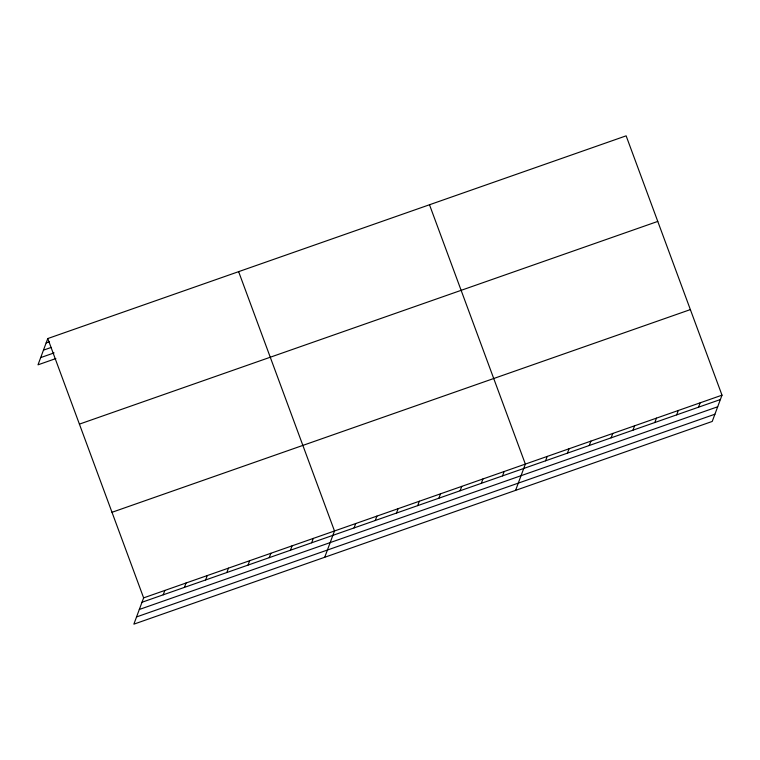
<?xml version="1.0" encoding="UTF-8"?>
<svg xmlns="http://www.w3.org/2000/svg" width="760" height="760" viewBox="0 0 760 760"><rect width="100%" height="100%" fill="white"/><g stroke="black" fill="none" stroke-linecap="round" stroke-linejoin="round"><path stroke-width="1.14" d="M47.775 338.551L143.63 597.873L133.864 624.159L712.225 421.448L722 395.171L626.135 135.84L47.775 338.551L38 364.828L55.86 358.568M163.21 594.814L164.844 590.444M184.423 587.385L186.048 583.005M205.627 579.956L207.252 575.577M226.832 572.517L228.465 568.147M248.045 565.089L249.669 560.709M269.249 557.659L270.873 553.28M290.453 550.221L292.077 545.851M311.657 542.792L313.291 538.413M324.719 557.26L334.495 530.983L238.63 271.652M354.074 527.924L355.699 523.545M375.278 520.495L376.912 516.116M396.492 513.057L398.116 508.687M417.696 505.628L419.32 501.248M438.9 498.199L440.524 493.819M460.104 490.76L461.738 486.39M481.317 483.331L482.942 478.952M502.522 475.893L504.146 471.523M515.584 490.371L525.359 464.094L429.495 204.763M545.575 460.807L547.209 456.427M567.425 453.15L569.05 448.77M589.275 445.493L590.9 441.113M611.125 437.836L612.75 433.456M632.975 430.179L634.6 425.799M654.825 422.522L656.45 418.142M676.675 414.865L678.3 410.485M698.525 407.198L700.15 402.828M46.151 342.922L49.495 341.753M43.462 350.151L51.271 347.415M40.688 357.599L54.083 352.906M79.41 424.127L657.77 221.416M111.995 512.297L690.365 309.595M143.63 597.873L722 395.171M142.006 602.253L720.375 399.541M139.317 609.482L717.687 406.771M136.553 616.93L714.913 414.219"/></g></svg>
